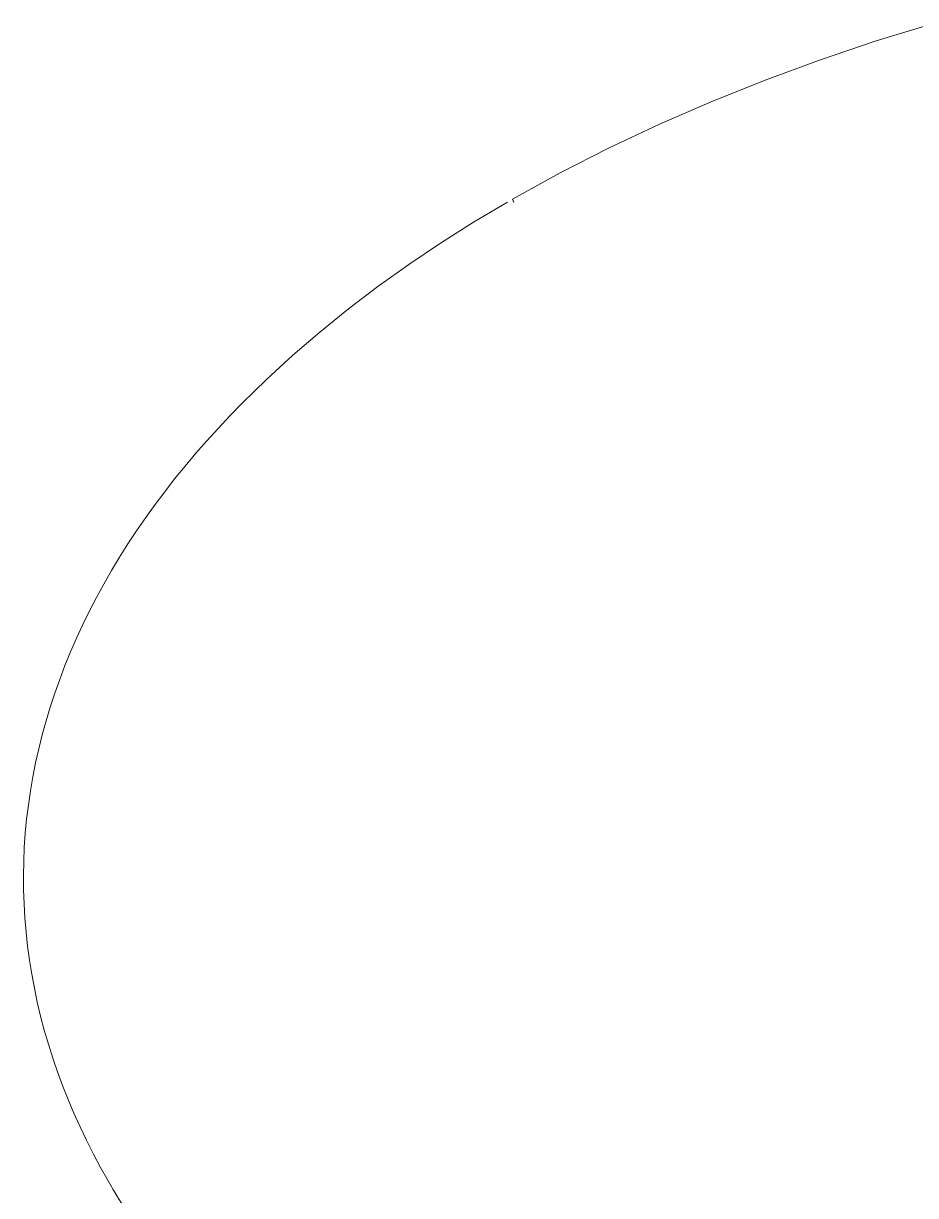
# Model space of a CAD drawing. Header units: inches. Extents: x -12 to 136, y -5 to 104.
# Drawn here: x 118.64 to 123.41, y 83.03 to 89.3 of the extents above; entities that cross this region are included whole.
import ezdxf

# ---------------------------------------------------------------- set-up
doc = ezdxf.new("R2010")
doc.units = ezdxf.units.IN
doc.layers.add('ZANO_R', color=7, linetype='Continuous', lineweight=0)

msp = doc.modelspace()

# ---------------------------------------------------------------- linework, layer by layer
at = {"layer": 'ZANO_R'}
for p, q in [((123.50163, 89.2983), (123.19591, 89.20444)), ((123.19591, 89.20444), (122.89282, 89.1024)), ((122.89282, 89.1024), (122.60106, 88.9951)), ((122.60106, 88.9951), (122.31249, 88.87953)), ((122.31249, 88.87953), (122.03648, 88.75946)), ((122.03648, 88.75946), (121.76424, 88.63107)), ((121.76424, 88.63107), (121.50558, 88.49901)), ((121.50558, 88.49901), (121.25137, 88.35857)), ((121.22346, 88.34246), (121.04312, 88.23477)), ((121.25137, 88.35857), (121.25709, 88.34077)), ((121.04312, 88.23477), (120.86568, 88.12237)), ((120.86568, 88.12237), (120.69669, 88.00879)), ((120.69669, 88.00879), (120.53094, 87.89052)), ((120.53094, 87.89052), (120.37384, 87.77144)), ((120.37384, 87.77144), (120.22037, 87.64772)), ((120.22037, 87.64772), (120.07572, 87.52352)), ((120.07572, 87.52352), (119.93512, 87.39477)), ((119.93512, 87.39477), (119.80339, 87.26588)), ((119.80339, 87.26588), (119.73918, 87.19978)), ((119.73918, 87.19978), (119.67615, 87.13257)), ((119.67615, 87.13257), (119.61636, 87.06652)), ((119.61636, 87.06652), (119.55775, 86.99942)), ((119.55775, 86.99942), (119.50038, 86.93126)), ((119.50038, 86.93126), (119.4443, 86.86203)), ((119.4443, 86.86203), (119.39132, 86.79404)), ((119.39132, 86.79404), (119.33965, 86.72506)), ((119.33965, 86.72506), (119.28933, 86.65507)), ((119.28933, 86.65507), (119.24043, 86.58409)), ((119.24043, 86.58409), (119.19445, 86.51436)), ((119.19445, 86.51436), (119.1499, 86.44372)), ((119.1499, 86.44372), (119.10682, 86.37216)), ((119.10682, 86.37216), (119.06528, 86.2997)), ((119.06528, 86.2997), (119.02643, 86.22845)), ((119.02643, 86.22845), (118.98913, 86.15638)), ((118.98913, 86.15638), (118.95342, 86.08351)), ((118.95342, 86.08351), (118.91936, 86.00986)), ((118.91936, 86.00986), (118.88779, 85.93731)), ((118.88779, 85.93731), (118.85788, 85.86406)), ((118.85788, 85.86406), (118.82967, 85.79013)), ((118.82967, 85.79013), (118.80322, 85.71556)), ((118.80322, 85.71556), (118.77906, 85.64193)), ((118.77906, 85.64193), (118.75667, 85.56773)), ((118.75667, 85.56773), (118.73607, 85.49302)), ((118.73607, 85.49302), (118.71732, 85.41783)), ((118.71732, 85.41783), (118.70067, 85.34333)), ((118.70067, 85.34333), (118.68586, 85.26845)), ((118.68586, 85.26845), (118.67293, 85.19322)), ((118.67293, 85.19322), (118.66188, 85.11769)), ((118.66188, 85.11769), (118.65282, 85.04258)), ((118.65282, 85.04258), (118.64566, 84.96726)), ((118.64566, 84.96726), (118.64041, 84.89178)), ((118.64041, 84.89178), (118.63709, 84.81619)), ((118.63709, 84.81619), (118.6357, 84.74071)), ((118.6357, 84.74071), (118.63625, 84.66521)), ((118.63625, 84.66521), (118.63871, 84.58975)), ((118.63871, 84.58975), (118.6431, 84.51438)), ((118.6431, 84.51438), (118.64944, 84.43878)), ((118.64944, 84.43878), (118.65769, 84.36337)), ((118.65769, 84.36337), (118.66784, 84.28819)), ((118.66784, 84.28819), (118.67987, 84.21329)), ((118.67987, 84.21329), (118.69392, 84.13786)), ((118.69392, 84.13786), (118.70985, 84.0628)), ((118.70985, 84.0628), (118.72762, 83.98815)), ((118.72762, 83.98815), (118.7472, 83.91396)), ((118.7472, 83.91396), (118.76896, 83.83898)), ((118.76896, 83.83898), (118.79253, 83.76454)), ((118.79253, 83.76454), (118.81787, 83.69069)), ((118.81787, 83.69069), (118.84494, 83.61745)), ((118.84494, 83.61745), (118.87437, 83.5432)), ((118.87437, 83.5432), (118.90551, 83.46966)), ((118.90551, 83.46966), (118.93832, 83.39684)), ((118.93832, 83.39684), (118.97275, 83.32477)), ((118.97275, 83.32477), (119.00974, 83.25155)), ((119.00974, 83.25155), (119.04834, 83.17916)), ((119.04834, 83.17916), (119.08848, 83.10762)), ((119.08848, 83.10762), (119.13013, 83.03694)), ((119.13442, 83.02936), (119.11413, 83.06369)), ((119.13013, 83.03694), (119.17456, 82.96502))]:
    msp.add_line(p, q, dxfattribs=at)

doc.saveas('drawing.dxf')
